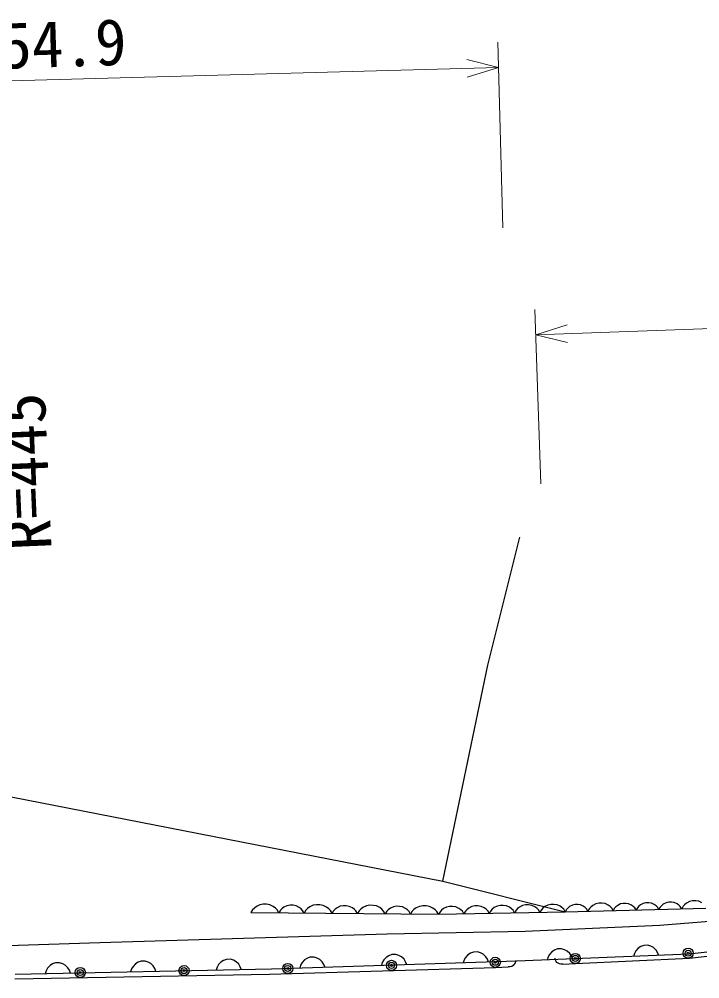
# Model space of a CAD drawing. Units: millimetres, scale not verified. Extents: x 40000 to 680000, y 20000 to 380000.
# Drawn here: x 425833 to 452687, y 287666 to 325543 of the extents above; entities that cross this region are included whole.
import ezdxf
from ezdxf.enums import TextEntityAlignment as Align

# ---------------------------------------------------------------- set-up
doc = ezdxf.new("R2010")
doc.units = ezdxf.units.MM
doc.header["$LTSCALE"] = 1000
doc.layers.add('S-BGD', color=7, linetype='Continuous', lineweight=25)
doc.layers.add('S-STR-HTXT', color=7, linetype='Continuous', lineweight=13)
doc.styles.add('ＭＳ ゴシック', font='')
doc.styles.get('ＭＳ ゴシック').set_extended_font_data('MS Gothic')

msp = doc.modelspace()

# ---------------------------------------------------------------- linework, layer by layer
at = {"layer": 'S-BGD'}
for p, q in [((444326, 300045), (445580, 305093)), ((442546, 291524), (444326, 300045)), ((423283, 295287), (442546, 291524)), ((442546, 291524), (447376, 290313)), ((435199, 290523), (435111, 290458)), ((435332, 290588), (435199, 290523)), ((435464, 290608), (435332, 290588)), ((435596, 290607), (435464, 290608)), ((435728, 290584), (435596, 290607)), ((435859, 290517), (435728, 290584)), ((436399, 290549), (436279, 290491)), ((436519, 290568), (436399, 290549)), ((436639, 290567), (436519, 290568)), ((436759, 290546), (436639, 290567)), ((436879, 290485), (436759, 290546)), ((437431, 290567), (437299, 290502)), ((437563, 290588), (437431, 290567)), ((437695, 290587), (437563, 290588)), ((437827, 290563), (437695, 290587)), ((437958, 290496), (437827, 290563)), ((438498, 290529), (438378, 290470)), ((438619, 290547), (438498, 290529)), ((438738, 290546), (438619, 290547)), ((438858, 290525), (438738, 290546)), ((438978, 290464), (438858, 290525)), ((439530, 290547), (439398, 290482)), ((439662, 290567), (439530, 290547)), ((439794, 290566), (439662, 290567)), ((439926, 290543), (439794, 290566)), ((440057, 290475), (439926, 290543)), ((440718, 290527), (440597, 290508)), ((440838, 290526), (440718, 290527)), ((440957, 290504), (440838, 290526)), ((441629, 290526), (441497, 290461)), ((441761, 290547), (441629, 290526)), ((441893, 290545), (441761, 290547)), ((442025, 290522), (441893, 290545)), ((442156, 290455), (442025, 290522)), ((442815, 290519), (442696, 290497)), ((442935, 290522), (442815, 290519)), ((443055, 290504), (442935, 290522)), ((443695, 290518), (443576, 290455)), ((443815, 290540), (443695, 290518)), ((443934, 290542), (443815, 290540)), ((444055, 290525), (443934, 290542)), ((444176, 290467), (444055, 290525)), ((444694, 290538), (444576, 290476)), ((444814, 290561), (444694, 290538)), ((444934, 290563), (444814, 290561)), ((445054, 290546), (444934, 290563)), ((445175, 290488), (445054, 290546)), ((445694, 290559), (445575, 290496)), ((445813, 290581), (445694, 290559)), ((445933, 290584), (445813, 290581)), ((446054, 290566), (445933, 290584)), ((446175, 290509), (446054, 290566)), ((446693, 290579), (446575, 290517)), ((446813, 290602), (446693, 290579)), ((446933, 290604), (446813, 290602)), ((447053, 290587), (446933, 290604)), ((447174, 290529), (447053, 290587)), ((447255, 290471), (447174, 290529)), ((447658, 290572), (447551, 290516)), ((447765, 290593), (447658, 290572)), ((447873, 290596), (447765, 290593)), ((447981, 290580), (447873, 290596)), ((448091, 290529), (447981, 290580)), ((448164, 290477), (448091, 290529)), ((448470, 290560), (448391, 290498)), ((448588, 290623), (448470, 290560)), ((448708, 290646), (448588, 290623)), ((448828, 290649), (448708, 290646)), ((448948, 290632), (448828, 290649)), ((449069, 290575), (448948, 290632)), ((449151, 290517), (449069, 290575)), ((449450, 290563), (449379, 290507)), ((449556, 290619), (449450, 290563)), ((449664, 290640), (449556, 290619)), ((449772, 290643), (449664, 290640)), ((449880, 290627), (449772, 290643)), ((449989, 290576), (449880, 290627)), ((450063, 290524), (449989, 290576)), ((450118, 290471), (450063, 290524)), ((450278, 290529), (450226, 290474)), ((450349, 290585), (450278, 290529)), ((450456, 290642), (450349, 290585)), ((450563, 290662), (450456, 290642)), ((450671, 290665), (450563, 290662)), ((450779, 290650), (450671, 290665)), ((450889, 290598), (450779, 290650)), ((450962, 290546), (450889, 290598)), ((451017, 290493), (450962, 290546)), ((451178, 290551), (451125, 290496)), ((451248, 290607), (451178, 290551)), ((451355, 290664), (451248, 290607)), ((451463, 290685), (451355, 290664)), ((451570, 290687), (451463, 290685)), ((451679, 290672), (451570, 290687)), ((451788, 290621), (451679, 290672)), ((451861, 290568), (451788, 290621)), ((451917, 290516), (451861, 290568)), ((452030, 290529), (451973, 290427)), ((452089, 290590), (452030, 290529)), ((452167, 290652), (452089, 290590)), ((452286, 290715), (452167, 290652)), ((452405, 290738), (452286, 290715)), ((452525, 290741), (452405, 290738)), ((452645, 290724), (452525, 290741)), ((452767, 290667), (452645, 290724)), ((435044, 290393), (434977, 290283)), ((434977, 290283), (442382, 290211)), ((435111, 290458), (435044, 290393)), ((435946, 290450), (435859, 290517)), ((436012, 290383), (435946, 290450)), ((436077, 290273), (436012, 290383)), ((436138, 290372), (436077, 290273)), ((436198, 290431), (436138, 290372)), ((436279, 290491), (436198, 290431)), ((436958, 290424), (436879, 290485)), ((437017, 290363), (436958, 290424)), ((437076, 290263), (437017, 290363)), ((437143, 290372), (437076, 290263)), ((437210, 290437), (437143, 290372)), ((437299, 290502), (437210, 290437)), ((438046, 290429), (437958, 290496)), ((438111, 290363), (438046, 290429)), ((438176, 290252), (438111, 290363)), ((438237, 290351), (438176, 290252)), ((438297, 290411), (438237, 290351)), ((438378, 290470), (438297, 290411)), ((439057, 290403), (438978, 290464)), ((439116, 290343), (439057, 290403)), ((439175, 290242), (439116, 290343)), ((439242, 290351), (439175, 290242)), ((439309, 290417), (439242, 290351)), ((439398, 290482), (439309, 290417)), ((440145, 290409), (440057, 290475)), ((440210, 290342), (440145, 290409)), ((440275, 290231), (440210, 290342)), ((440336, 290331), (440275, 290231)), ((440396, 290390), (440336, 290331)), ((440477, 290449), (440396, 290390)), ((440597, 290508), (440477, 290449)), ((441077, 290443), (440957, 290504)), ((441156, 290383), (441077, 290443)), ((441215, 290322), (441156, 290383)), ((441274, 290221), (441215, 290322)), ((441342, 290331), (441274, 290221)), ((441408, 290396), (441342, 290331)), ((441497, 290461), (441408, 290396)), ((442244, 290388), (442156, 290455)), ((442309, 290321), (442244, 290388)), ((442374, 290211), (442309, 290321)), ((442382, 290211), (447376, 290313)), ((442439, 290312), (442382, 290211)), ((442498, 290373), (442439, 290312)), ((442577, 290435), (442498, 290373)), ((442696, 290497), (442577, 290435)), ((443177, 290447), (443055, 290504)), ((443258, 290389), (443177, 290447)), ((443319, 290330), (443258, 290389)), ((443381, 290231), (443319, 290330)), ((443439, 290332), (443381, 290231)), ((443498, 290394), (443439, 290332)), ((443576, 290455), (443498, 290394)), ((444257, 290409), (444176, 290467)), ((444318, 290350), (444257, 290409)), ((444380, 290252), (444318, 290350)), ((444438, 290353), (444380, 290252)), ((444497, 290414), (444438, 290353)), ((444576, 290476), (444497, 290414)), ((445257, 290430), (445175, 290488)), ((445318, 290371), (445257, 290430)), ((445380, 290272), (445318, 290371)), ((445438, 290373), (445380, 290272)), ((445496, 290435), (445438, 290373)), ((445575, 290496), (445496, 290435)), ((446256, 290450), (446175, 290509)), ((446317, 290392), (446256, 290450)), ((446379, 290293), (446317, 290392)), ((446437, 290394), (446379, 290293)), ((446496, 290455), (446437, 290394)), ((446575, 290517), (446496, 290455)), ((447317, 290412), (447255, 290471)), ((447379, 290313), (447317, 290412)), ((447376, 290313), (452929, 290451)), ((447428, 290405), (447376, 290313)), ((447480, 290460), (447428, 290405)), ((447551, 290516), (447480, 290460)), ((448219, 290424), (448164, 290477)), ((448275, 290336), (448219, 290424)), ((448333, 290437), (448275, 290336)), ((448391, 290498), (448333, 290437)), ((449212, 290459), (449151, 290517)), ((449275, 290360), (449212, 290459)), ((449326, 290452), (449275, 290360)), ((449379, 290507), (449326, 290452)), ((450174, 290383), (450118, 290471)), ((450226, 290474), (450174, 290383)), ((451074, 290405), (451017, 290493)), ((451125, 290496), (451074, 290405)), ((451107, 289788), (455892, 290170)), ((451973, 290427), (451917, 290516)), ((445798, 289546), (451107, 289788)), ((429010, 289098), (440349, 289443)), ((440349, 289443), (445798, 289546)), ((459384, 289470), (452272, 288635)), ((420348, 288822), (429010, 289098)), ((452279, 288479), (459424, 289280)), ((440691, 288625), (440531, 288620)), ((440812, 288589), (440691, 288625)), ((443637, 288680), (443539, 288617)), ((443756, 288724), (443637, 288680)), ((443916, 288729), (443756, 288724)), ((444037, 288693), (443916, 288729)), ((444139, 288636), (444037, 288693)), ((444242, 288539), (444139, 288636)), ((452272, 288635), (445462, 288358)), ((446756, 288631), (446700, 288529)), ((446852, 288735), (446756, 288631)), ((446949, 288799), (446852, 288735)), ((447067, 288844), (446949, 288799)), ((447227, 288850), (447067, 288844)), ((447349, 288815), (447227, 288850)), ((447451, 288759), (447349, 288815)), ((447555, 288663), (447451, 288759)), ((447619, 288566), (447555, 288663)), ((450105, 288667), (450070, 288545)), ((450161, 288769), (450105, 288667)), ((450257, 288873), (450161, 288769)), ((450354, 288937), (450257, 288873)), ((450473, 288982), (450354, 288937)), ((450632, 288989), (450473, 288982)), ((450754, 288953), (450632, 288989)), ((450856, 288898), (450754, 288953)), ((450960, 288802), (450856, 288898)), ((451024, 288704), (450960, 288802)), ((451069, 288586), (451024, 288704)), ((427150, 288252), (427051, 288190)), ((427269, 288295), (427150, 288252)), ((427429, 288298), (427269, 288295)), ((427549, 288260), (427429, 288298)), ((427651, 288202), (427549, 288260)), ((430423, 288259), (430325, 288157)), ((430521, 288321), (430423, 288259)), ((430641, 288363), (430521, 288321)), ((430800, 288366), (430641, 288363)), ((430921, 288329), (430800, 288366)), ((431022, 288271), (430921, 288329)), ((431124, 288173), (431022, 288271)), ((433795, 288327), (433697, 288225)), ((433893, 288389), (433795, 288327)), ((434012, 288432), (433893, 288389)), ((434172, 288435), (434012, 288432)), ((434293, 288397), (434172, 288435)), ((434394, 288339), (434293, 288397)), ((434496, 288242), (434394, 288339)), ((445462, 288358), (435787, 288048)), ((436993, 288306), (436936, 288205)), ((437089, 288410), (436993, 288306)), ((437187, 288473), (437089, 288410)), ((437306, 288517), (437187, 288473)), ((437466, 288522), (437306, 288517)), ((437587, 288486), (437466, 288522)), ((437689, 288429), (437587, 288486)), ((437792, 288332), (437689, 288429)), ((437855, 288234), (437792, 288332)), ((440161, 288308), (440125, 288187)), ((440217, 288410), (440161, 288308)), ((440314, 288513), (440217, 288410)), ((440412, 288576), (440314, 288513)), ((440531, 288620), (440412, 288576)), ((440914, 288532), (440812, 288589)), ((441017, 288436), (440914, 288532)), ((441080, 288338), (441017, 288436)), ((441124, 288219), (441080, 288338)), ((443386, 288412), (443350, 288290)), ((443442, 288513), (443386, 288412)), ((443539, 288617), (443442, 288513)), ((444305, 288441), (444242, 288539)), ((444349, 288323), (444305, 288441)), ((445398, 288291), (445369, 288240)), ((445416, 288351), (445398, 288291)), ((445415, 288391), (445416, 288351)), ((446700, 288529), (446665, 288407)), ((446974, 288452), (446973, 288482)), ((446987, 288403), (446974, 288452)), ((447019, 288344), (446987, 288403)), ((447051, 288306), (447019, 288344)), ((447093, 288278), (447051, 288306)), ((447154, 288251), (447093, 288278)), ((447204, 288243), (447154, 288251)), ((447284, 288247), (447204, 288243)), ((447284, 288247), (447783, 288270)), ((447664, 288448), (447619, 288566)), ((447783, 288270), (452279, 288479)), ((435787, 288048), (425671, 287842)), ((426895, 287987), (426858, 287866)), ((426953, 288088), (426895, 287987)), ((427051, 288190), (426953, 288088)), ((427753, 288105), (427651, 288202)), ((427815, 288006), (427753, 288105)), ((427857, 287887), (427815, 288006)), ((430267, 288056), (430229, 287935)), ((430325, 288157), (430267, 288056)), ((431186, 288074), (431124, 288173)), ((431229, 287955), (431186, 288074)), ((433639, 288124), (433601, 288003)), ((433697, 288225), (433639, 288124)), ((434558, 288143), (434496, 288242)), ((434601, 288024), (434558, 288143)), ((435715, 287853), (444623, 288118)), ((436936, 288205), (436900, 288083)), ((437899, 288116), (437855, 288234)), ((444623, 288118), (445122, 288133)), ((445202, 288135), (445122, 288133)), ((445271, 288157), (445202, 288135)), ((445321, 288189), (445271, 288157)), ((445369, 288240), (445321, 288189)), ((425659, 287666), (435715, 287853))]:
    msp.add_line(p, q, dxfattribs=at)
for centre, major_axis in [((447774, 288470), (200, 0)), ((452228, 288677), (200, 0)), ((452228, 288677), (120, 0)), ((452228, 288677), (40, 0)), ((436429, 288074), (200, 0)), ((440523, 288196), (200, 0)), ((440523, 288196), (120, 0)), ((444617, 288318), (200, 0)), ((444617, 288318), (120, 0)), ((444617, 288318), (40, 0)), ((447774, 288470), (120, 0)), ((447774, 288470), (40, 0)), ((428243, 287914), (200, 0)), ((428243, 287914), (120, 0)), ((428243, 287914), (40, 0)), ((432337, 287990), (200, 0)), ((432337, 287990), (120, 0)), ((432337, 287990), (40, 0)), ((436429, 288074), (120, 0)), ((436429, 288074), (40, 0)), ((440523, 288196), (40, 0))]:
    msp.add_ellipse(centre, major_axis=major_axis, ratio=0.999999, dxfattribs=at)
at = {"layer": 'S-STR-HTXT'}
for p, q in [((444723, 324635), (444921, 317305)), ((443492, 323952), (444750, 323635)), ((389761, 322154), (444750, 323635)), ((444750, 323635), (443511, 323252)), ((446416, 307199), (446177, 314087)), ((446212, 313088), (469838, 313908)), ((446212, 313088), (447448, 313481)), ((447473, 312781), (446212, 313088))]:
    msp.add_line(p, q, dxfattribs=at)

# ---------------------------------------------------------------- texts
at = {"layer": 'S-STR-HTXT', "style": 'ＭＳ ゴシック'}
for s, rotation, p in [('L=54.9', 1.877, (422636, 322951)), ('R=445', 92.477, (427660, 304629))]:
    msp.add_text(s, height=1833, rotation=rotation, dxfattribs=at).set_placement(p, align=Align.BOTTOM_LEFT)

doc.saveas('drawing.dxf')
